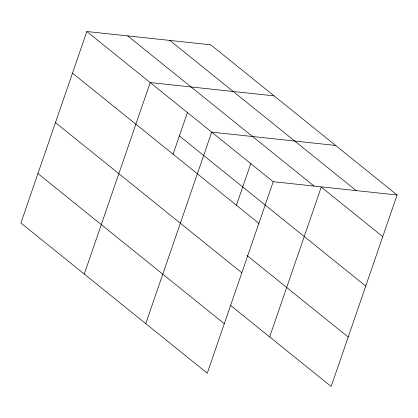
<?xml version="1.0" encoding="UTF-8"?>
<svg xmlns="http://www.w3.org/2000/svg" width="418" height="418" viewBox="0 0 418 418"><rect width="100%" height="100%" fill="white"/><g stroke="black" fill="none" stroke-linecap="round" stroke-linejoin="round"><path stroke-width="0.63" d="M86.834 31.517L20.9 223.008L207.265 373.19L273.205 181.694L86.834 31.517L210.735 44.81L397.1 194.992L331.166 386.483L230.527 305.386M84.264 274.072L150.203 82.576L274.098 95.874M173.026 154.32L187.567 112.092M145.767 323.631L211.701 132.135L335.597 145.433M236.389 205.379L250.931 163.156M269.662 336.924L321.259 187.071L382.763 236.635M273.205 181.694L397.1 194.992M169.849 40.426L356.214 190.603M127.72 35.906L314.09 186.083M179.369 135.902L365.734 286.084M72.497 73.16L258.862 223.337M247.043 255.529L348.189 337.033M55.469 122.61L241.839 272.787M37.928 173.559L224.294 323.736"/></g></svg>
